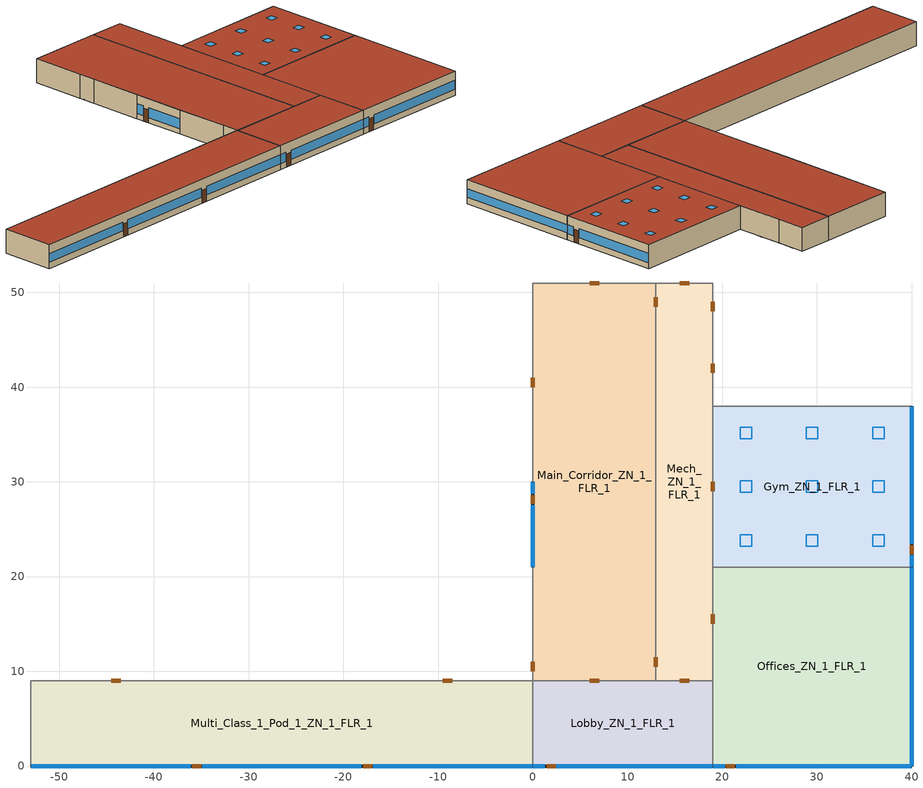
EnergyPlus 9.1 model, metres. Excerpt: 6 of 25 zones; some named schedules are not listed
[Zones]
Multi_Class_1_Pod_1_ZN_1_FLR_1
 floor ground (ext_slab_6in_with_carpet): -53,9 0,9 0,0 -53,0 z0
 wall outside (nonres_ext_wall): -53,0 0,0 z0:4
 wall to Lobby_ZN_1_FLR_1 (int_wall): 0,0 0,9 z0:4
 wall to Corridor_Pod_1_ZN_1_FLR_1 (int_wall): 0,9 -53,9 z0:4
 wall to Corner_Class_1_Pod_1_ZN_1_FLR_1 (int_wall): -53,9 -53,0 z0:4
 window (Window_U_0.40_SHGC_0.38): -52.95,0 -36.13,0 / -34.91,0 -18.09,0 / -16.87,0 -0.05,0 z1.03:2.5
 door (Swinging Door_con): -35.94,0 -35.02,0 / -17.88,0 -16.97,0 z0:2.13
 door inside (OpaqueDoor): -43.5,9 -44.5,9 / -8.5,9 -9.5,9 z0:2
 roof outside (nonres_roof): -53,0 0,0 0,9 -53,9 z4
Main_Corridor_ZN_1_FLR_1
 floor ground (ext_slab_6in_with_carpet): 0,51 13,51 13,9 0,9 z0
 wall outside (nonres_ext_wall): 0,30 0,21 z0:4
 wall to Lobby_ZN_1_FLR_1 (int_wall): 0,9 13,9 z0:4
 wall to Mech_ZN_1_FLR_1 (int_wall): 13,9 13,51 z0:4
 wall to Bath_ZN_1_FLR_1 (int_wall): 13,51 0,51 z0:4
 wall to Multi_Class_2_Pod_2_ZN_1_FLR_1 (int_wall): 0,51 0,42 z0:4
 wall to Corridor_Pod_2_ZN_1_FLR_1 (int_wall): 0,42 0,39 z0:4
 wall to Multi_Class_1_Pod_2_ZN_1_FLR_1 (int_wall): 0,39 0,30 z0:4
 wall to Multi_Class_2_Pod_1_ZN_1_FLR_1 (int_wall): 0,21 0,12 z0:4
 wall to Corridor_Pod_1_ZN_1_FLR_1 (int_wall): 0,12 0,9 z0:4
 window (Window_U_0.40_SHGC_0.38): 0,29.95 0,28.73 / 0,27.51 0,21.05 z0.88:2.52
 door (Swinging Door_con): 0,28.58 0,27.67 z0:2.13
 door inside (OpaqueDoor): 6,9 7,9 / 13,48.5 13,49.5 / 13,10.5 13,11.5 / 7,51 6,51 / 0,41 0,40 / 0,11 0,10 z0:2
 roof outside (nonres_roof): 0,9 13,9 13,51 0,51 z4
Lobby_ZN_1_FLR_1
 floor ground (ext_slab_6in_with_carpet): 0,9 19,9 19,0 0,0 z0
 wall outside (nonres_ext_wall): 0,0 19,0 z0:4
 wall to Offices_ZN_1_FLR_1 (int_wall): 19,0 19,9 z0:4
 wall to Mech_ZN_1_FLR_1 (int_wall): 19,9 13,9 z0:4
 window (Window_U_0.40_SHGC_0.38): 0.05,0 1.27,0 / 2.49,0 18.95,0 z1:2.51
 door (Swinging Door_con): 1.5,0 2.41,0 z0:2.13
 door inside (OpaqueDoor): 16.5,9 15.5,9 z0:2
 roof outside (nonres_roof): 0,0 19,0 19,9 0,9 z4
Mech_ZN_1_FLR_1
 floor ground (ext_slab_6in_with_carpet): 13,51 19,51 19,9 13,9 z0
 wall to Offices_ZN_1_FLR_1 (int_wall): 19,9 19,21 z0:4
 wall to Gym_ZN_1_FLR_1 (int_wall): 19,21 19,38 z0:4
 wall to Kitchen_ZN_1_FLR_1 (int_wall): 19,38 19,46 z0:4
 wall to Cafeteria_ZN_1_FLR_1 (int_wall): 19,46 19,51 z0:4
 wall to Bath_ZN_1_FLR_1 (int_wall): 19,51 13,51 z0:4
 door inside (OpaqueDoor): 19,15 19,16 / 19,29 19,30 / 19,41.5 19,42.5 / 19,48 19,49 / 16.5,51 15.5,51 z0:2
 roof outside (nonres_roof): 13,9 19,9 19,51 13,51 z4
Offices_ZN_1_FLR_1
 floor ground (ext_slab_6in_with_carpet): 19,21 40,21 40,0 19,0 z0
 wall outside (nonres_ext_wall): 19,0 40,0 40,21 z0:4
 wall to Gym_ZN_1_FLR_1 (int_wall): 40,21 19,21 z0:4
 window (Window_U_0.40_SHGC_0.38): 40,0.05 40,20.95 z1.1:2.51; 19.05,0 20.27,0 / 21.49,0 39.95,0 z1.01:2.51
 door (Swinging Door_con): 20.39,0 21.3,0 z0:2.13
 roof outside (nonres_roof): 19,0 40,0 40,21 19,21 z4
Gym_ZN_1_FLR_1
 floor ground (ext_slab_6in_with_carpet): 19,38 40,38 40,21 19,21 z0
 wall outside (nonres_ext_wall): 40,21 40,38 z0:4
 wall to Kitchen_ZN_1_FLR_1 (int_wall): 40,38 19,38 z0:4
 window (Window_U_0.40_SHGC_0.38): 40,21.05 40,22.27 / 40,23.49 40,37.95 z0.99:2.51
 door (Swinging Door_con): 40,22.38 40,23.3 z0:2.13
 roof outside (nonres_roof): 19,21 40,21 40,38 19,38 z4
 skylight (Window_U_0.50_SHGC_0.40): 21.89,23.22 23.11,23.22 23.11,24.44 21.89,24.44 z4; 28.89,23.22 30.11,23.22 30.11,24.44 28.89,24.44 z4; 35.89,23.22 37.11,23.22 37.11,24.44 35.89,24.44 z4; 21.89,28.89 23.11,28.89 23.11,30.11 21.89,30.11 z4; 28.89,28.89 30.11,28.89 30.11,30.11 28.89,30.11 z4; 35.89,28.89 37.11,28.89 37.11,30.11 35.89,30.11 z4; 21.89,34.56 23.11,34.56 23.11,35.78 21.89,35.78 z4; 28.89,34.56 30.11,34.56 30.11,35.78 28.89,35.78 z4; 35.89,34.56 37.11,34.56 37.11,35.78 35.89,35.78 z4
[Building]
Primary School: North Axis {deg}=0; Terrain=City; Loads Convergence Tolerance Value=0.5; Temperature Convergence Tolerance Value {deltaC}=0.5; Solar Distribution=FullInteriorAndExterior; Maximum Number of Warmup Days=25; Minimum Number of Warmup Days=6
[Site:Location]
Denver-Aurora-Buckley.AFB_CO_USA: Latitude {deg}=39.72; Longitude {deg}=-104.75; Time Zone {hr}=-7; Elevation {m}=1726
[SizingPeriod:DesignDay] Day of Month=21; Dry-Bulb Temperature Range Modifier Type=DefaultMultipliers; Humidity Condition Type=Wetbulb; Barometric Pressure {Pa}=82237; Rain Indicator=No; Snow Indicator=No; Daylight Saving Time Indicator=No
Name | Month | Day Type | Maximum Dry-Bulb Temperature {C} | Daily Dry-Bulb Temperature Range {deltaC} | Wetbulb or DewPoint at Maximum Dry-Bulb {C} | Wind Speed {m/s} | Wind Direction {deg} | Solar Model Indicator | Sky Clearness | ASHRAE Clear Sky Optical Depth for Beam Irradiance (taub) | ASHRAE Clear Sky Optical Depth for Diffuse Irradiance (taud)
Denver-Aurora-Buckley.AFB_CO_USA Ann Htg 99.6% Condns DB | 12 | WinterDesignDay | -17.9 | 0 | -17.9 | 2.5 | 180 | ASHRAEClearSky | 0
Denver-Aurora-Buckley.AFB_CO_USA Ann Clg .4% Condns DB=>MWB | 7 | SummerDesignDay | 33.9 | 14.8 | 15 | 3.6 | 30 | ASHRAETau |  | 0.423 | 2.02
[Site:GroundTemperature:BuildingSurface]
20.68, 20.64, 20.65, 20.65, 20.7, 22.97, 23.33, 23.41, 23.45, 21.17, 20.85, 20.74
[Site:GroundTemperature:Undisturbed:KusudaAchenbach]
Vertical Ground Heat Exchanger Ground Temps: 0.692626, 920, 2551.09, 16, 3.2, 8
[Site:WaterMainsTemperature]
Calculation Method=CORRELATION; Annual Average Outdoor Air Temperature {C}=9.95; Maximum Difference In Monthly Average Outdoor Air Temperatures {deltaC}=23.7
[Material]
Name | Roughness | Thickness {m} | Conductivity {W/m-K} | Density {kg/m3} | Specific Heat {J/kg-K} | Thermal Absorptance | Solar Absorptance | Visible Absorptance
Std Wood 6inch | MediumSmooth | 0.15 | 0.12 | 540 | 1210 | 0.9 | 0.7 | 0.7
F07 25mm stucco | Smooth | 0.0254 | 0.72 | 1856 | 840 | 0.9 | 0.7 | 0.7
F08 Metal surface | Smooth | 0.0008 | 45.28 | 7824 | 500
F13 Built-up roofing | Rough | 0.0095 | 0.16 | 1120 | 1460 | 0.9 | 0.77
G01 13mm gypsum board | Smooth | 0.0127 | 0.16 | 800 | 1090 | 0.9 | 0.7 | 0.5
G01 16mm gypsum board | MediumSmooth | 0.0159 | 0.16 | 800 | 1090
150mm Normalweight concrete floor | MediumRough | 0.1524 | 2.31 | 2322 | 832
[Material:NoMass] Thermal Absorptance=0.9; Solar Absorptance=0.7
Name | Roughness | Thermal Resistance {m2-K/W} | Visible Absorptance
Opaque Door panel_con | MediumRough | 0.475964 | 0.7
CP02 CARPET PAD | VeryRough | 0.21648 | 0.8
Nonres_Roof_Insulation | MediumSmooth | 5.30668 | 0.7
Nonres_Exterior_Wall_Insulation | MediumSmooth | 2.81828 | 0.7
Std Opaque Door Panel | MediumRough | 0.123457 | 0.7
[WindowMaterial:Glazing] Optical Data Type=SpectralAverage; Infrared Transmittance at Normal Incidence=0
Name | Thickness {m} | Solar Transmittance at Normal Incidence | Front Side Solar Reflectance at Normal Incidence | Back Side Solar Reflectance at Normal Incidence | Visible Transmittance at Normal Incidence | Front Side Visible Reflectance at Normal Incidence | Back Side Visible Reflectance at Normal Incidence | Front Side Infrared Hemispherical Emissivity | Back Side Infrared Hemispherical Emissivity | Conductivity {W/m-K}
Glass_102_LayerAvg | 0.003048 | 0.833848 | 0.0747638 | 0.0748545 | 0.89926 | 0.082563 | 0.082564 | 0.84 | 0.84 | 1
Glass_2052_LayerAvg | 0.00837 | 0.507767 | 0.054228 | 0.0544931 | 0.586833 | 0.05805 | 0.058397 | 0.84 | 0.84 | 1
Glass_2027F_LayerAvg | 0.004 | 0.369744 | 0.470069 | 0.340935 | 0.765222 | 0.0546 | 0.073741 | 0.03675 | 0.84 | 1
Glass_8652_LayerAvg | 0.003059 | 0.343691 | 0.298987 | 0.462105 | 0.487937 | 0.209449 | 0.306829 | 0.84 | 0.39 | 0.962
[WindowMaterial:Gas] Gas Type=Air
Name | Thickness {m}
Gap_1_W_0_0038 | 0.0038
Gap_1_W_0_0127 | 0.0127
[Construction]
Swinging Door_con: Opaque Door panel_con
InteriorFurnishings: Std Wood 6inch
OpaqueDoor: Std Opaque Door Panel
int_wall: G01 13mm gypsum board, G01 13mm gypsum board
ext_slab_6in_with_carpet: 150mm Normalweight concrete floor, CP02 CARPET PAD
nonres_roof: F13 Built-up roofing, Nonres_Roof_Insulation, F08 Metal surface
nonres_ext_wall: F07 25mm stucco, G01 16mm gypsum board, Nonres_Exterior_Wall_Insulation, G01 16mm gypsum board
Window_U_0.50_SHGC_0.40: Glass_2052_LayerAvg, Gap_1_W_0_0038, Glass_2027F_LayerAvg
Window_U_0.40_SHGC_0.38: Glass_8652_LayerAvg, Gap_1_W_0_0127, Glass_102_LayerAvg
[Zone] Type=1; Multiplier=1; Ceiling Height {m}=4; Floor Area {m2}=autocalculate; Part of Total Floor Area=Yes
Name | Volume {m3}
Multi_Class_1_Pod_1_ZN_1_FLR_1 | 1908
Main_Corridor_ZN_1_FLR_1 | 2184
Lobby_ZN_1_FLR_1 | 684
Mech_ZN_1_FLR_1 | 1008
Offices_ZN_1_FLR_1 | 1764
Gym_ZN_1_FLR_1 | 1428
[InternalMass] Construction=InteriorFurnishings
Name | Zone | Surface Area {m2}
Multi_Class_1_Pod_1_ZN_1_FLR_1_InternalMass_1 | Multi_Class_1_Pod_1_ZN_1_FLR_1 | 954
Main_Corridor_ZN_1_FLR_1_InternalMass_1 | Main_Corridor_ZN_1_FLR_1 | 1092
Lobby_ZN_1_FLR_1_InternalMass_1 | Lobby_ZN_1_FLR_1 | 342
Mech_ZN_1_FLR_1_InternalMass_1 | Mech_ZN_1_FLR_1 | 504
Offices_ZN_1_FLR_1_InternalMass_1 | Offices_ZN_1_FLR_1 | 882
Gym_ZN_1_FLR_1_InternalMass_1 | Gym_ZN_1_FLR_1 | 714
[People] Fraction Radiant=0.3; Sensible Heat Fraction=AUTOCALCULATE; Activity Level Schedule=ACTIVITY_SCH; Enable ASHRAE 55 Comfort Warnings=No; Mean Radiant Temperature Calculation Type=ZoneAveraged; Work Efficiency Schedule=WORK_EFF_SCH; Clothing Insulation Calculation Method=ClothingInsulationSchedule; Clothing Insulation Schedule=CLOTHING_SCH; Air Velocity Schedule=AIR_VELO_SCH; Thermal Comfort Model 1 Type=FANGER
Name | Zone or ZoneList | Number of People Schedule | Number of People Calculation Method | Zone Floor Area per Person {m2/person} | Number of People
Multi_Class_1_Pod_1_ZN_1_FLR_1 | Multi_Class_1_Pod_1_ZN_1_FLR_1 | BLDG_OCC_SCH | Area/Person | 3.716
Mech_ZN_1_FLR_1 | Mech_ZN_1_FLR_1 | BLDG_OCC_SCH | People |  | 0
Offices_ZN_1_FLR_1 | Offices_ZN_1_FLR_1 | BLDG_OCC_SCH_Offices | Area/Person | 18.579
Gym_ZN_1_FLR_1 | Gym_ZN_1_FLR_1 | BLDG_OCC_SCH_Gym | Area/Person | 3.096
[Lights] Design Level Calculation Method=Watts/Area; Return Air Fraction=0; Fraction Radiant=0.37; Fraction Visible=0.2; Fraction Replaceable=1; Return Air Fraction Calculated from Plenum Temperature=No
Name | Zone or ZoneList | Schedule | Watts per Zone Floor Area {W/m2}
Multi_Class_1_Pod_1_ZN_1_FLR_1_Lights | Multi_Class_1_Pod_1_ZN_1_FLR_1 | BLDG_LIGHT_CLASSROOM_SCH | 9.9028
Main_Corridor_ZN_1_FLR_1_Lights | Main_Corridor_ZN_1_FLR_1 | BLDG_LIGHT_CORRIDOR_SCH | 7.10418
Lobby_ZN_1_FLR_1_Lights | Lobby_ZN_1_FLR_1 | BLDG_LIGHT_LOBBYFLR1_SCH | 10.7639
Mech_ZN_1_FLR_1_Lights | Mech_ZN_1_FLR_1 | BLDG_LIGHT_SCH | 10.2257
Offices_ZN_1_FLR_1_Lights | Offices_ZN_1_FLR_1 | BLDG_LIGHT_OFFICE_SCH | 10.0104
Gym_ZN_1_FLR_1_Lights | Gym_ZN_1_FLR_1 | BLDG_LIGHT_GYM_SCH | 5.38196
[ElectricEquipment] Schedule=BLDG_EQUIP_SCH; Design Level Calculation Method=EquipmentLevel; Fraction Latent=0; Fraction Radiant=0.5; Fraction Lost=0
Name | Zone or ZoneList | Design Level {W}
Multi_Class_1_Pod_1_ZN_1_FLR_1_PlugMisc_Equip | Multi_Class_1_Pod_1_ZN_1_FLR_1 | 7155
Main_Corridor_ZN_1_FLR_1_PlugMisc_Equip | Main_Corridor_ZN_1_FLR_1 | 2184
Lobby_ZN_1_FLR_1_PlugMisc_Equip | Lobby_ZN_1_FLR_1 | 684
Mech_ZN_1_FLR_1_PlugMisc_Equip | Mech_ZN_1_FLR_1 | 2520
Offices_ZN_1_FLR_1_PlugMisc_Equip | Offices_ZN_1_FLR_1 | 4762.8
Gym_ZN_1_FLR_1_PlugMisc_Equip | Gym_ZN_1_FLR_1 | 1785
[Daylighting:Controls] Daylighting Method=SplitFlux; Lighting Control Type=Stepped; Minimum Input Power Fraction for Continuous or ContinuousOff Dimming Control=0.3; Minimum Light Output Fraction for Continuous or ContinuousOff Dimming Control=0.2; Number of Stepped Control Steps=3; Probability Lighting will be Reset When Needed in Manual Stepped Control=1; Maximum Allowable Discomfort Glare Index=22; Fraction of Zone Controlled by Reference Point 1=1; Fraction of Zone Controlled by Reference Point 2=0
Name | Zone | Glare Calculation Daylighting Reference Point | Glare Calculation Azimuth Angle of View Direction Clockwise from Zone y-Axis {deg} | Daylighting Reference Point 1 | Illuminance Setpoint at Reference Point 1 {lux} | Daylighting Reference Point 2 | Illuminance Setpoint at Reference Point 2 {lux}
Gym_ZN_1_FLR_1_DaylCtrl | Gym_ZN_1_FLR_1 | Gym_ZN_1_FLR_1_DaylRefPt1 | 0 | Gym_ZN_1_FLR_1_DaylRefPt1 | 500 | Gym_ZN_1_FLR_1_DaylRefPt2 | 500
Multi_Class_1_Pod_1_ZN_1_FLR_1_DaylCtrl | Multi_Class_1_Pod_1_ZN_1_FLR_1 | Multi_Class_1_Pod_1_ZN_1_FLR_1_DaylRefPt1 | 180 | Multi_Class_1_Pod_1_ZN_1_FLR_1_DaylRefPt1 | 500 | Multi_Class_1_Pod_1_ZN_1_FLR_1_DaylRefPt2 | 500
Lobby_ZN_1_FLR_1_DaylCtrl | Lobby_ZN_1_FLR_1 | Lobby_ZN_1_FLR_1_DaylRefPt1 | 180 | Lobby_ZN_1_FLR_1_DaylRefPt1 | 300 | Lobby_ZN_1_FLR_1_DaylRefPt2 | 300
Offices_ZN_1_FLR_1_DaylCtrl | Offices_ZN_1_FLR_1 | Offices_ZN_1_FLR_1_DaylRefPt1 | 180 | Offices_ZN_1_FLR_1_DaylRefPt1 | 375 | Offices_ZN_1_FLR_1_DaylRefPt2 | 375
[ZoneInfiltration:DesignFlowRate] Schedule=Doors Schedule; Design Flow Rate Calculation Method=Flow/Zone; Constant Term Coefficient=1
Name | Zone or ZoneList | Design Flow Rate {m3/s}
Multi_Class_1_Pod_1_Outdoor | Multi_Class_1_Pod_1_ZN_1_FLR_1 | 0.2
Main_Corridor_Outdoor | Main_Corridor_ZN_1_FLR_1 | 0.1
Lobby_Outdoor | Lobby_ZN_1_FLR_1 | 0.1
Offices_Outdoor | Offices_ZN_1_FLR_1 | 0.1
Gym_Outdoor | Gym_ZN_1_FLR_1 | 0.1
[ZoneCrossMixing] Schedule=Doors Schedule; Design Flow Rate Calculation Method=Flow/Zone; Delta Temperature {deltaC}=0.5
Name | Zone | Design Flow Rate {m3/s} | Source Zone
Multi_Class_1_Pod_1-Corridor_Pod_1 | Multi_Class_1_Pod_1_ZN_1_FLR_1 | 0.2 | Corridor_Pod_1_ZN_1_FLR_1
Corridor_Pod_1-Multi_Class_1_Pod_1 | Corridor_Pod_1_ZN_1_FLR_1 | 0.2 | Multi_Class_1_Pod_1_ZN_1_FLR_1
Corridor_Pod_1-Main_Corridor | Corridor_Pod_1_ZN_1_FLR_1 | 0.1 | Main_Corridor_ZN_1_FLR_1
Main_Corridor-Corridor_Pod_1 | Main_Corridor_ZN_1_FLR_1 | 0.1 | Corridor_Pod_1_ZN_1_FLR_1
Corridor_Pod_2-Main_Corridor | Corridor_Pod_2_ZN_1_FLR_1 | 0.1 | Main_Corridor_ZN_1_FLR_1
Main_Corridor-Corridor_Pod_2 | Main_Corridor_ZN_1_FLR_1 | 0.1 | Corridor_Pod_2_ZN_1_FLR_1
Main_Corridor-Lobby | Main_Corridor_ZN_1_FLR_1 | 0.1 | Lobby_ZN_1_FLR_1
Lobby-Main_Corridor | Lobby_ZN_1_FLR_1 | 0.1 | Main_Corridor_ZN_1_FLR_1
Main_Corridor-Mech | Main_Corridor_ZN_1_FLR_1 | 0.2 | Mech_ZN_1_FLR_1
Mech-Main_Corridor | Mech_ZN_1_FLR_1 | 0.2 | Main_Corridor_ZN_1_FLR_1
Main_Corridor-Bath | Main_Corridor_ZN_1_FLR_1 | 0.1 | Bath_ZN_1_FLR_1
Bath-Main_Corridor | Bath_ZN_1_FLR_1 | 0.1 | Main_Corridor_ZN_1_FLR_1
Bath-Mech | Bath_ZN_1_FLR_1 | 0.1 | Mech_ZN_1_FLR_1
Mech-Bath | Mech_ZN_1_FLR_1 | 0.1 | Bath_ZN_1_FLR_1
Mech-Lobby | Mech_ZN_1_FLR_1 | 0.1 | Lobby_ZN_1_FLR_1
Lobby-Mech | Lobby_ZN_1_FLR_1 | 0.1 | Mech_ZN_1_FLR_1
Mech-Offices | Mech_ZN_1_FLR_1 | 0.1 | Offices_ZN_1_FLR_1
Offices-Mech | Offices_ZN_1_FLR_1 | 0.1 | Mech_ZN_1_FLR_1
Mech-Gym | Mech_ZN_1_FLR_1 | 0.1 | Gym_ZN_1_FLR_1
Gym-Mech | Gym_ZN_1_FLR_1 | 0.1 | Mech_ZN_1_FLR_1
Mech-Kitchen | Mech_ZN_1_FLR_1 | 0.1 | Kitchen_ZN_1_FLR_1
Kitchen-Mech | Kitchen_ZN_1_FLR_1 | 0.1 | Mech_ZN_1_FLR_1
Mech-Cafeteria | Mech_ZN_1_FLR_1 | 0.1 | Cafeteria_ZN_1_FLR_1
Cafeteria-Mech | Cafeteria_ZN_1_FLR_1 | 0.1 | Mech_ZN_1_FLR_1
[Exterior:Lights] Control Option=AstronomicalClock
Name | Schedule | Design Level {W}
Exterior_Lights_a | Exterior_lighting_schedule_a | 150.48
Exterior_Lights_b | Exterior_lighting_schedule_b_2016 | 1645.9
Exterior_Lights_c | Exterior_lighting_schedule_c_2016 | 584.3
[Sizing:Zone] Zone Cooling Design Supply Air Temperature Input Method=SupplyAirTemperature; Zone Heating Design Supply Air Temperature Input Method=SupplyAirTemperature; Zone Cooling Design Supply Air Humidity Ratio {kgWater/kgDryAir}=4; Zone Heating Design Supply Air Humidity Ratio {kgWater/kgDryAir}=4; Cooling Design Air Flow Method=DesignDay; Cooling Minimum Air Flow Fraction=0.2; Heating Design Air Flow Method=DesignDay; Heating Maximum Air Flow Fraction=0.3; Account for Dedicated Outdoor Air System=No; Dedicated Outdoor Air System Control Strategy=NeutralSupplyAir; Dedicated Outdoor Air Low Setpoint Temperature for Design {C}=autosize; Dedicated Outdoor Air High Setpoint Temperature for Design {C}=autosize
Name | Cooling Design Air Flow Rate {m3/s} | Heating Design Air Flow Rate {m3/s}
Multi_Class_1_Pod_1_ZN_1_FLR_1 | 8.75 | 8.75
Main_Corridor_ZN_1_FLR_1 | 6.25 | 6.25
Mech_ZN_1_FLR_1 | 1 | 1
Offices_ZN_1_FLR_1 | 5 | 5
Lobby_ZN_1_FLR_1 | 2 | 2
Gym_ZN_1_FLR_1 | 4 | 4
[ZoneControl:Thermostat] Control Type Schedule=DualSetpointSchedule; Control 1=TemperatureSetpoint
Name | Zone or ZoneList
Multi_Class_1_Pod_1 Control | Multi_Class_1_Pod_1_ZN_1_FLR_1
Main_Corridor Control | Main_Corridor_ZN_1_FLR_1
Mech Control | Mech_ZN_1_FLR_1
Offices Control | Offices_ZN_1_FLR_1
Lobby Control | Lobby_ZN_1_FLR_1
Gym Control | Gym_ZN_1_FLR_1
[Zone equipment]
Multi_Class_1_Pod_1_ZN_1_FLR_1: HVAC_MultiClass1Pod1
Main_Corridor_ZN_1_FLR_1: HVAC_MainCorridor
Mech_ZN_1_FLR_1: HVAC_Mech
Offices_ZN_1_FLR_1: HVAC_Offices
Lobby_ZN_1_FLR_1: HVAC_Lobby
Gym_ZN_1_FLR_1: HVAC_Gym
[EnergyManagementSystem:Actuator] Actuated Component Type=Ideal Loads Air System
Name | Actuated Component Unique | Actuated Component Control Type
MainCorridor_SupplyAirFlow | HVAC_MainCorridor | Air Mass Flow Rate
MainCorridor_SupplyAirTemp | HVAC_MainCorridor | Air Temperature
Mech_SupplyAirFlow | HVAC_Mech | Air Mass Flow Rate
Mech_SupplyAirTemp | HVAC_Mech | Air Temperature
ComputerClass_SupplyAirFlow | HVAC_ComputerClass | Air Mass Flow Rate
ComputerClass_SupplyAirTemp | HVAC_ComputerClass | Air Temperature
LibraryMediaCenter_SupplyAirFlow | HVAC_LibraryMediaCenter | Air Mass Flow Rate
LibraryMediaCenter_SupplyAirTemp | HVAC_LibraryMediaCenter | Air Temperature
Offices_SupplyAirFlow | HVAC_Offices | Air Mass Flow Rate
Offices_SupplyAirTemp | HVAC_Offices | Air Temperature
Lobby_SupplyAirFlow | HVAC_Lobby | Air Mass Flow Rate
Lobby_SupplyAirTemp | HVAC_Lobby | Air Temperature
Cafeteria_SupplyAirFlow | HVAC_Cafeteria | Air Mass Flow Rate
Cafeteria_SupplyAirTemp | HVAC_Cafeteria | Air Temperature
Kitchen_SupplyAirFlow | HVAC_Kitchen | Air Mass Flow Rate
Kitchen_SupplyAirTemp | HVAC_Kitchen | Air Temperature
Gym_SupplyAirFlow | HVAC_Gym | Air Mass Flow Rate
Gym_SupplyAirTemp | HVAC_Gym | Air Temperature
Bath_SupplyAirFlow | HVAC_Bath | Air Mass Flow Rate
Bath_SupplyAirTemp | HVAC_Bath | Air Temperature
[EnergyManagementSystem:ProgramCallingManager]
Calling_Manager_CornerClass1Pod1: BeginTimestepBeforePredictor; SetProgram_CornerClass1Pod1
Calling_Manager_CornerClass1Pod2: BeginTimestepBeforePredictor; SetProgram_CornerClass1Pod2
Calling_Manager_CornerClass1Pod3: BeginTimestepBeforePredictor; SetProgram_CornerClass1Pod3
Calling_Manager_CornerClass2Pod1: BeginTimestepBeforePredictor; SetProgram_CornerClass2Pod1
Calling_Manager_CornerClass2Pod2: BeginTimestepBeforePredictor; SetProgram_CornerClass2Pod2
Calling_Manager_CornerClass2Pod3: BeginTimestepBeforePredictor; SetProgram_CornerClass2Pod3
Calling_Manager_MultiClass1Pod1: BeginTimestepBeforePredictor; SetProgram_MultiClass1Pod1
Calling_Manager_MultiClass1Pod2: BeginTimestepBeforePredictor; SetProgram_MultiClass1Pod2
Calling_Manager_MultiClass1Pod3: BeginTimestepBeforePredictor; SetProgram_MultiClass1Pod3
Calling_Manager_MultiClass2Pod1: BeginTimestepBeforePredictor; SetProgram_MultiClass2Pod1
Calling_Manager_MultiClass2Pod2: BeginTimestepBeforePredictor; SetProgram_MultiClass2Pod2
Calling_Manager_MultiClass2Pod3: BeginTimestepBeforePredictor; SetProgram_MultiClass2Pod3
Calling_Manager_CorridorPod1: BeginTimestepBeforePredictor; SetProgram_CorridorPod1
Calling_Manager_CorridorPod2: BeginTimestepBeforePredictor; SetProgram_CorridorPod2
Calling_Manager_CorridorPod3: BeginTimestepBeforePredictor; SetProgram_CorridorPod3
Calling_Manager_MainCorridor: BeginTimestepBeforePredictor; SetProgram_MainCorridor
Calling_Manager_Mech: BeginTimestepBeforePredictor; SetProgram_Mech
Calling_Manager_ComputerClass: BeginTimestepBeforePredictor; SetProgram_ComputerClass
Calling_Manager_LibraryMediaCenter: BeginTimestepBeforePredictor; SetProgram_LibraryMediaCenter
Calling_Manager_Offices: BeginTimestepBeforePredictor; SetProgram_Offices
Calling_Manager_Lobby: BeginTimestepBeforePredictor; SetProgram_Lobby
Calling_Manager_Cafeteria: BeginTimestepBeforePredictor; SetProgram_Cafeteria
Calling_Manager_Kitchen: BeginTimestepBeforePredictor; SetProgram_Kitchen
Calling_Manager_Gym: BeginTimestepBeforePredictor; SetProgram_Gym
Calling_Manager_Bath: BeginTimestepBeforePredictor; SetProgram_Bath
[EnergyManagementSystem:Program]
SetProgram_CornerClass1Pod1: Set CornerClass1Pod1_SupplyAirFlow = SupplyAirFlow_CornerClass1Pod1; Set CornerClass1Pod1_SupplyAirTemp = SupplyAirTemp_CornerClass1Pod1
SetProgram_CornerClass1Pod2: Set CornerClass1Pod2_SupplyAirFlow = SupplyAirFlow_CornerClass1Pod2; Set CornerClass1Pod2_SupplyAirTemp = SupplyAirTemp_CornerClass1Pod2
